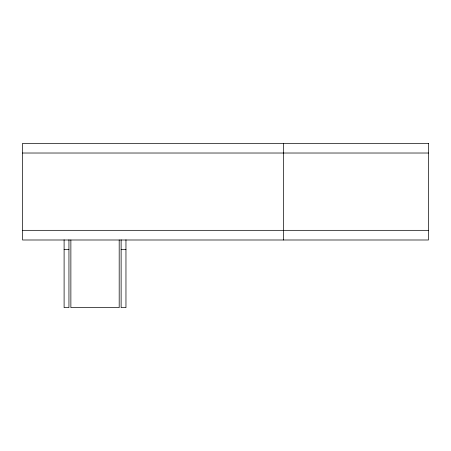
<?xml version="1.0" encoding="UTF-8"?>
<svg xmlns="http://www.w3.org/2000/svg" width="451" height="451" viewBox="0 0 451 451"><rect width="100%" height="100%" fill="white"/><g stroke="black" fill="none" stroke-linecap="round" stroke-linejoin="round"><path stroke-width="0.68" d="M22.55 153.019L428.45 153.019M22.55 230.331L428.45 230.331M64.104 249.662L68.941 249.662M121.127 249.662L125.959 249.662M283.487 143.356L283.487 239.994M125.959 239.819L125.959 307.644L121.127 307.644L121.127 239.819M119.194 239.994L119.194 307.644L70.869 307.644L70.869 239.994M68.941 239.819L68.941 307.644L64.104 307.644L64.104 239.819M428.45 143.356L22.55 143.356L22.55 239.994L428.45 239.994L428.45 143.356"/></g></svg>
